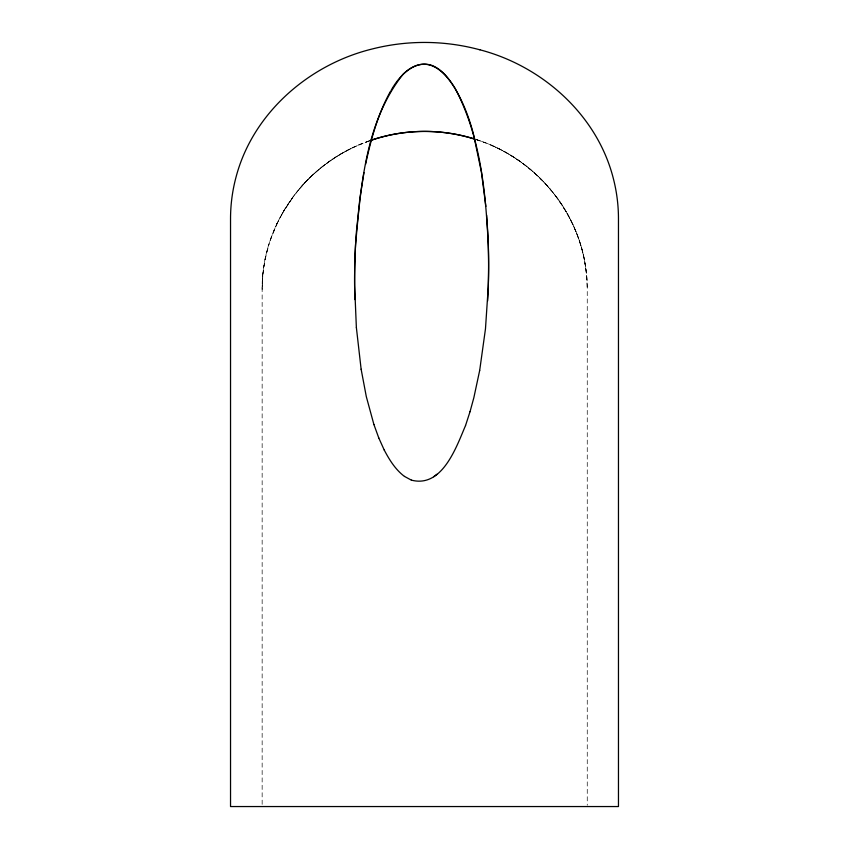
<?xml version="1.0" encoding="UTF-8"?>
<svg xmlns="http://www.w3.org/2000/svg" width="849" height="849" viewBox="0 0 849 849"><rect width="100%" height="100%" fill="white"/><g stroke="black" fill="none" stroke-linecap="round" stroke-linejoin="round"><path stroke-width="0.64" stroke-dasharray="4.25 3.18" d="M369.177 140.966C307.158 161.819 261.195 223.712 262.15 289.636L262.15 805.234M357.408 145.593C301.13 169.588 261.492 228.243 262.15 289.636L262.808 275.426M262.925 274.238L265.153 259.359L268.953 244.321M270.162 240.564L277.761 221.982M276.732 224.125L284.277 209.926L293.393 196.363M281.55 214.67L294.645 194.708M297.139 191.566L303.963 183.681M299.708 188.467C318.279 166.691 342.784 150.114 369.803 140.701M302.371 185.432C316.136 170.161 332.84 157.596 351.263 148.469M358.862 144.956L371.363 140.159M476.14 139.533L486.286 143.194M477 139.809C540.59 159.729 588.187 222.587 587.253 289.636L587.253 805.234M474.549 139.024C528.418 155.335 572.226 201.638 583.751 256.95M490.319 144.861C513.412 154.805 534.191 170.097 550.417 189.316M492.006 145.593C540.187 166.5 576.864 212.303 585.163 264.347M555.596 195.801C571.494 216.845 582.021 241.901 585.736 268.029M584.547 260.845L586.595 275.426L587.253 289.636M585.757 268.167L586.595 275.426M586.627 275.702L587.126 283.311"/><path stroke-width="1.27" d="M479.685 370.461L485.469 328.892L488.249 287.089A641.239 641.239 0 0 0 487.74 232.223L486.604 215.073M363.966 172.591L359.944 197.817L356.431 231.575A641.642 641.642 0 0 0 354.627 285.731L356.368 327.597M479.685 370.44L473.848 397.714L470.028 411.701M365.59 164.313C371.013 139.066 377.964 113.755 390.625 91.076M465.549 425.519L470.028 411.68M465.549 425.498C456.433 446.861 442.308 488.196 411.415 480.141M391.272 90.079C399.115 76.113 414.163 59.579 431.791 65.362C442.318 69.459 449.28 79.063 455.064 88.296C480.63 136.456 485.755 192.309 488.313 245.913A647.055 647.055 0 0 1 487.634 300.96M433.69 476.714L436.948 474.241M370.249 140.584C403.625 128.921 440.769 128.379 474.485 139.045L481.415 172.06L485.851 206.434M479.918 49.804C542.522 66.126 597.579 115.262 613.466 179.001A161.055 161.055 0 0 1 618.465 218.777L618.465 806.55L230.535 806.55L230.535 218.777A161.193 161.193 0 0 1 236.128 176.751C252.97 113.087 308.834 64.609 371.809 49.083A212.154 212.154 0 0 1 479.908 49.815M411.415 480.163L404.495 476.416M404.495 476.438C395.475 469.688 389.394 459.861 384.226 450.023M378.781 437.946L384.226 450.044M373.921 424.564L378.781 437.967M373.921 424.585L366.301 396.6L361.133 369.241M361.133 369.262L356.378 327.576M354.893 299.601A647.044 647.044 0 0 1 355.572 244.565C360.878 186.271 365.41 121.63 403.19 74.096C441.3 37.972 468.627 110.55 474.549 139.024A166.627 166.627 0 0 0 371.363 140.17"/></g></svg>
